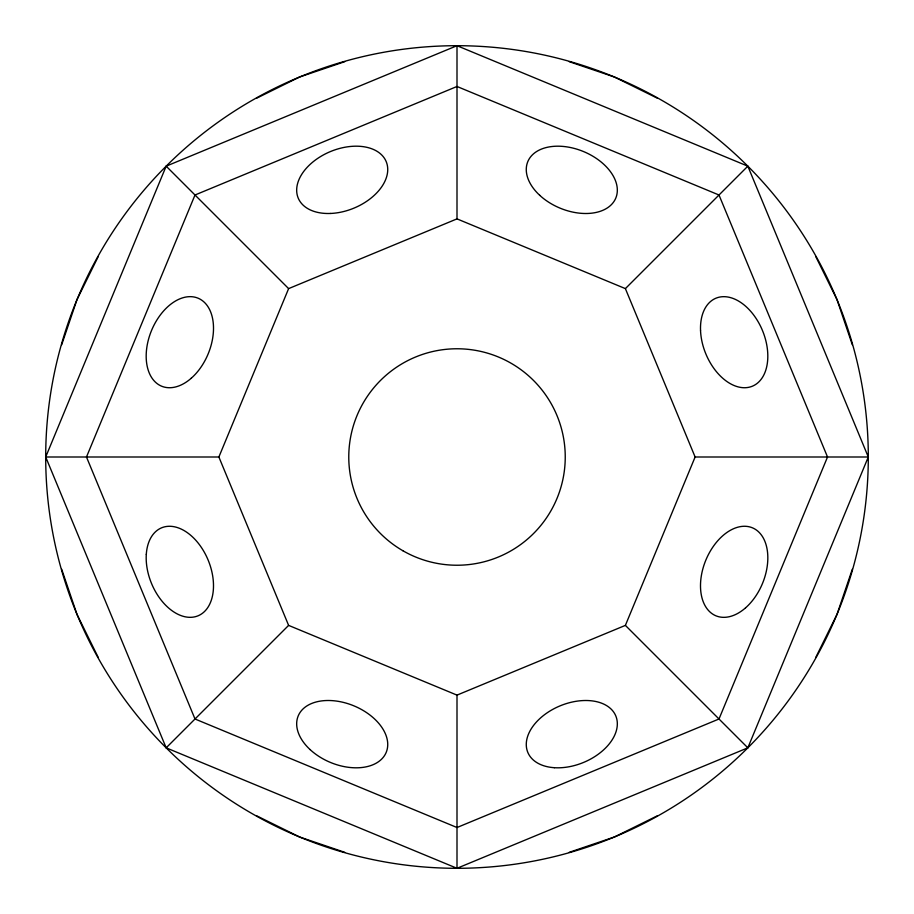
<?xml version="1.0" encoding="UTF-8"?>
<svg xmlns="http://www.w3.org/2000/svg" width="914" height="914" viewBox="0 0 914 914"><rect width="100%" height="100%" fill="white"/><g stroke="black" fill="none" stroke-linecap="round" stroke-linejoin="round"><path stroke-width="1.37" d="M61.672 344.795L77.005 299.598L98.118 256.8M852.328 569.205L836.996 614.402L815.882 657.2M45.7 457L166.165 166.165L457 45.7L747.835 166.165L868.3 457L747.835 747.835L457 868.3L166.165 747.835L45.7 457L218.88 457L288.618 288.618L457 218.88L625.382 288.618L695.12 457L625.382 625.382L457 695.12L288.618 625.382L218.88 457M166.165 747.835L288.618 625.382M625.382 288.618L747.835 166.165M256.8 98.118L299.598 77.005L344.795 61.672M657.2 815.882L614.402 836.996L569.205 852.328M695.12 457L868.3 457A411.3 411.3 0 0 1 251.35 813.197A411.3 411.3 0 0 1 251.35 100.803A411.3 411.3 0 0 1 868.3 457M569.205 61.672L614.402 77.005L657.2 98.118M344.795 852.328L299.598 836.996L256.8 815.882M166.165 166.165L288.618 288.618M625.382 625.382L747.835 747.835M815.882 256.8L836.996 299.598L852.328 344.795M98.118 657.2L77.005 614.402L61.672 569.205M457 45.7L457 218.88M457 695.12L457 868.3M195.002 195.002L86.476 457L195.002 718.998L457 827.524L718.998 718.998L827.524 457L718.998 195.002L457 86.476L195.002 195.002M402.88 550.731A108.24 108.24 0 0 0 565.24 457A108.24 108.24 0 0 0 402.88 363.269A108.24 108.24 0 0 0 402.88 550.731M700.535 330.354A47.619 30.63 67.5 0 0 752.382 386.199A47.619 30.63 67.5 0 0 749.549 310.052A47.619 30.63 67.5 0 0 700.535 330.354M539.648 195.242A47.619 30.63 22.5 0 0 615.796 198.064A47.619 30.63 22.5 0 0 559.951 146.229A47.619 30.63 22.5 0 0 539.648 195.242M330.354 213.465A47.619 30.63 -22.5 0 0 386.199 161.618A47.619 30.63 -22.5 0 0 310.052 164.451A47.619 30.63 -22.5 0 0 330.354 213.465M745.516 607.89A47.619 30.63 -67.5 0 0 755.924 529.709A47.619 30.63 -67.5 0 0 701.038 577.808A47.619 30.63 -67.5 0 0 745.516 607.89M554.318 767.703A47.619 30.63 -22.5 0 0 616.95 719.786A47.619 30.63 -22.5 0 0 544.138 714.988A47.619 30.63 -22.5 0 0 554.318 767.703M146.297 554.318A47.619 30.63 67.5 0 0 194.214 616.95A47.619 30.63 67.5 0 0 199.012 544.138A47.619 30.63 67.5 0 0 146.297 554.318M310.052 749.549A47.619 30.63 22.5 0 0 386.199 752.382A47.619 30.63 22.5 0 0 330.354 700.535A47.619 30.63 22.5 0 0 310.052 749.549M191.197 378.282A47.619 30.63 -67.5 0 0 201.606 300.1A47.619 30.63 -67.5 0 0 146.72 348.211A47.619 30.63 -67.5 0 0 191.197 378.282"/></g></svg>
